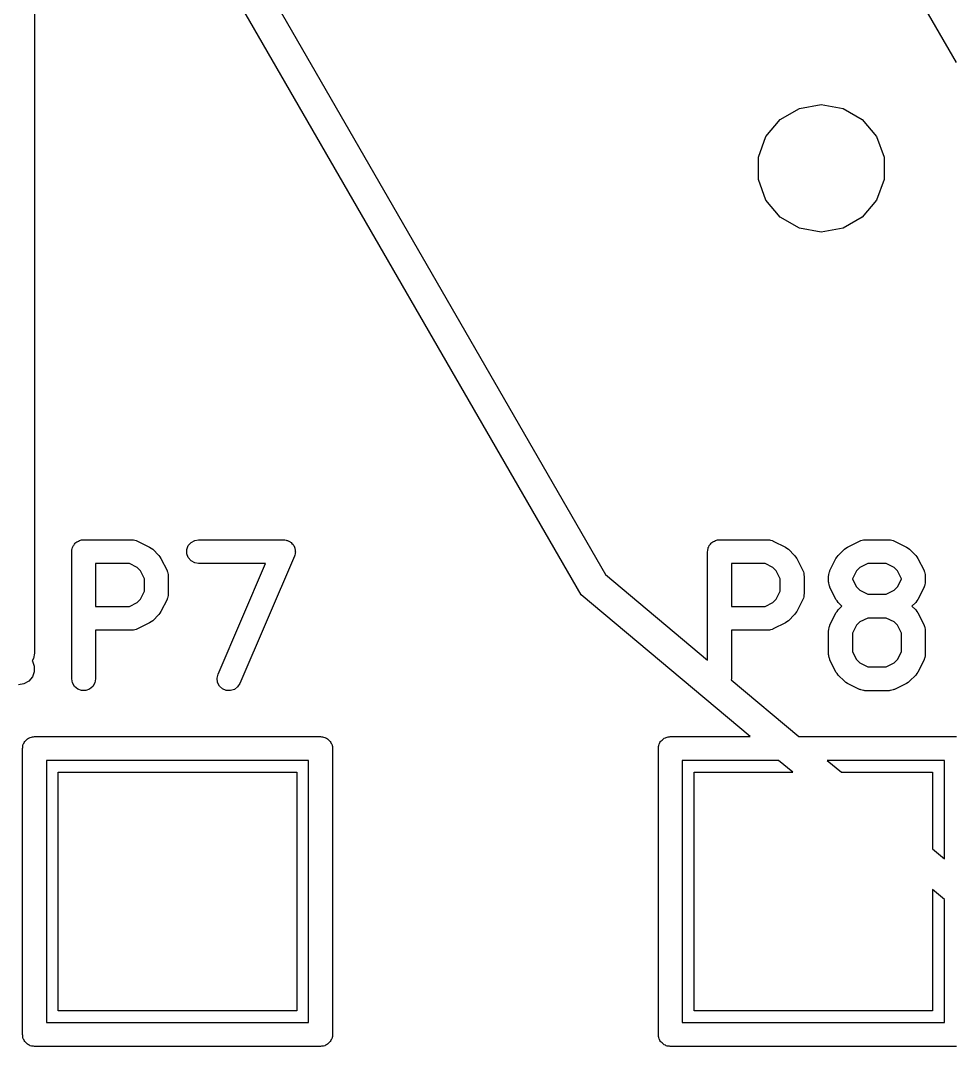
# Model space of a CAD drawing. Extents: x 173.7 to 229.3, y -126 to -74.1.
# Drawn here: x 182.01 to 187.86, y -114.97 to -108.52 of the extents above; entities that cross this region are included whole.
import ezdxf

# ---------------------------------------------------------------- set-up
doc = ezdxf.new("R2010")
doc.units = 0
doc.header["$MEASUREMENT"] = 0
doc.layers.add('BLACK', color=7, linetype='CONTINUOUS')

msp = doc.modelspace()

# ---------------------------------------------------------------- linework, layer by layer
at = {"layer": 'Black'}
for p, q in [((187.9, -108.784), (185.81, -105.165)), ((182.1, -105.539), (182.1, -112.5)), ((182.45, -106.388), (185.693, -112.005)), ((185.54, -112.134), (182.262, -106.456)), ((186.792, -109.142), (186.913, -109.073)), ((186.913, -109.073), (187.05, -109.048)), ((187.05, -109.048), (187.187, -109.073)), ((187.187, -109.073), (187.308, -109.142)), ((186.702, -109.249), (186.792, -109.142)), ((187.308, -109.142), (187.398, -109.249)), ((186.655, -109.38), (186.702, -109.249)), ((187.398, -109.249), (187.445, -109.38)), ((186.655, -109.52), (186.655, -109.38)), ((187.445, -109.38), (187.445, -109.52)), ((186.702, -109.651), (186.655, -109.52)), ((187.445, -109.52), (187.398, -109.651)), ((186.792, -109.758), (186.702, -109.651)), ((187.398, -109.651), (187.308, -109.758)), ((186.913, -109.827), (186.792, -109.758)), ((187.308, -109.758), (187.187, -109.827)), ((187.05, -109.852), (186.913, -109.827)), ((187.187, -109.827), (187.05, -109.852)), ((182.367, -111.801), (182.372, -111.797)), ((182.372, -111.797), (182.378, -111.795)), ((182.378, -111.795), (182.384, -111.791)), ((182.384, -111.791), (182.39, -111.79)), ((182.39, -111.79), (182.396, -111.788)), ((182.396, -111.788), (182.403, -111.788)), ((182.403, -111.788), (182.41, -111.787)), ((182.41, -111.787), (182.714, -111.787)), ((182.714, -111.787), (182.719, -111.788)), ((182.719, -111.788), (182.723, -111.787)), ((182.723, -111.787), (182.731, -111.79)), ((182.731, -111.79), (182.74, -111.791)), ((182.74, -111.791), (182.744, -111.794)), ((182.744, -111.794), (182.748, -111.795)), ((182.748, -111.795), (182.824, -111.833)), ((183.085, -111.804), (183.108, -111.791)), ((183.108, -111.791), (183.133, -111.787)), ((183.133, -111.787), (183.667, -111.787)), ((183.667, -111.787), (183.675, -111.788)), ((183.675, -111.788), (183.684, -111.789)), ((183.684, -111.789), (183.688, -111.791)), ((183.688, -111.791), (183.692, -111.791)), ((183.692, -111.791), (183.7, -111.796)), ((183.7, -111.796), (183.708, -111.799)), ((183.708, -111.799), (183.711, -111.802)), ((186.367, -111.801), (186.372, -111.797)), ((186.372, -111.797), (186.378, -111.795)), ((186.378, -111.795), (186.384, -111.791)), ((186.384, -111.791), (186.39, -111.79)), ((186.39, -111.79), (186.396, -111.788)), ((186.396, -111.788), (186.403, -111.788)), ((186.403, -111.788), (186.41, -111.787)), ((186.41, -111.787), (186.714, -111.787)), ((186.714, -111.787), (186.719, -111.788)), ((186.719, -111.788), (186.723, -111.787)), ((186.723, -111.787), (186.731, -111.79)), ((186.731, -111.79), (186.74, -111.791)), ((186.74, -111.791), (186.744, -111.794)), ((186.744, -111.794), (186.748, -111.795)), ((186.748, -111.795), (186.824, -111.833)), ((187.214, -111.833), (187.29, -111.795)), ((187.29, -111.795), (187.294, -111.794)), ((187.294, -111.794), (187.298, -111.791)), ((187.298, -111.791), (187.307, -111.79)), ((187.307, -111.79), (187.315, -111.787)), ((187.315, -111.787), (187.32, -111.788)), ((187.32, -111.788), (187.324, -111.787)), ((187.324, -111.787), (187.476, -111.787)), ((187.476, -111.787), (187.48, -111.788)), ((187.48, -111.788), (187.485, -111.787)), ((187.485, -111.787), (187.493, -111.79)), ((187.493, -111.79), (187.502, -111.791)), ((187.502, -111.791), (187.506, -111.794)), ((187.506, -111.794), (187.51, -111.795)), ((187.51, -111.795), (187.586, -111.833)), ((182.335, -111.862), (182.336, -111.855)), ((182.335, -112.662), (182.335, -111.862)), ((182.336, -111.849), (182.338, -111.843)), ((182.336, -111.855), (182.336, -111.849)), ((182.338, -111.843), (182.339, -111.836)), ((182.339, -111.836), (182.342, -111.831)), ((182.342, -111.831), (182.345, -111.824)), ((182.345, -111.824), (182.349, -111.819)), ((182.349, -111.819), (182.352, -111.814)), ((182.352, -111.814), (182.357, -111.809)), ((182.357, -111.809), (182.361, -111.804)), ((182.361, -111.804), (182.367, -111.801)), ((182.824, -111.833), (182.834, -111.84)), ((182.834, -111.84), (182.844, -111.847)), ((182.844, -111.847), (182.882, -111.885)), ((183.059, -111.849), (183.068, -111.824)), ((183.059, -111.875), (183.059, -111.849)), ((183.068, -111.824), (183.085, -111.804)), ((183.711, -111.802), (183.715, -111.804)), ((183.715, -111.804), (183.72, -111.811)), ((183.72, -111.811), (183.727, -111.817)), ((183.727, -111.817), (183.729, -111.821)), ((183.729, -111.821), (183.732, -111.824)), ((183.732, -111.824), (183.735, -111.833)), ((183.735, -111.833), (183.738, -111.84)), ((183.738, -111.84), (183.739, -111.845)), ((183.739, -111.845), (183.741, -111.849)), ((183.741, -111.849), (183.741, -111.858)), ((183.741, -111.858), (183.742, -111.866)), ((186.335, -111.862), (186.336, -111.855)), ((186.335, -112.544), (186.335, -111.862)), ((186.336, -111.849), (186.338, -111.843)), ((186.336, -111.855), (186.336, -111.849)), ((186.338, -111.843), (186.339, -111.836)), ((186.339, -111.836), (186.342, -111.831)), ((186.342, -111.831), (186.345, -111.824)), ((186.345, -111.824), (186.349, -111.819)), ((186.349, -111.819), (186.352, -111.814)), ((186.352, -111.814), (186.357, -111.809)), ((186.357, -111.809), (186.361, -111.804)), ((186.361, -111.804), (186.367, -111.801)), ((186.824, -111.833), (186.834, -111.84)), ((186.834, -111.84), (186.844, -111.847)), ((186.844, -111.847), (186.882, -111.885)), ((187.156, -111.885), (187.195, -111.847)), ((187.195, -111.847), (187.204, -111.84)), ((187.204, -111.84), (187.214, -111.833)), ((187.586, -111.833), (187.596, -111.84)), ((187.596, -111.84), (187.605, -111.847)), ((187.605, -111.847), (187.644, -111.885)), ((182.882, -111.885), (182.888, -111.895)), ((182.888, -111.895), (182.896, -111.905)), ((182.896, -111.905), (182.934, -111.981)), ((183.068, -111.899), (183.059, -111.875)), ((183.085, -111.919), (183.068, -111.899)), ((183.108, -111.932), (183.085, -111.919)), ((183.736, -111.891), (183.393, -112.691)), ((183.738, -111.883), (183.736, -111.891)), ((183.741, -111.875), (183.738, -111.883)), ((183.742, -111.866), (183.741, -111.87)), ((183.741, -111.87), (183.741, -111.875)), ((186.882, -111.885), (186.888, -111.895)), ((186.888, -111.895), (186.896, -111.905)), ((186.896, -111.905), (186.934, -111.981)), ((187.104, -111.981), (187.142, -111.905)), ((187.142, -111.905), (187.15, -111.895)), ((187.15, -111.895), (187.156, -111.885)), ((187.644, -111.885), (187.65, -111.895)), ((187.65, -111.895), (187.658, -111.905)), ((187.658, -111.905), (187.696, -111.981)), ((182.485, -111.937), (182.485, -112.206)), ((182.697, -111.937), (182.485, -111.937)), ((182.746, -111.962), (182.697, -111.937)), ((182.767, -111.983), (182.746, -111.962)), ((182.792, -112.032), (182.767, -111.983)), ((182.934, -111.981), (182.935, -111.985)), ((182.935, -111.985), (182.937, -111.989)), ((182.937, -111.989), (182.939, -111.997)), ((183.133, -111.937), (183.108, -111.932)), ((183.553, -111.937), (183.133, -111.937)), ((183.255, -112.632), (183.553, -111.937)), ((186.485, -111.937), (186.485, -112.206)), ((186.697, -111.937), (186.485, -111.937)), ((186.746, -111.962), (186.697, -111.937)), ((186.767, -111.983), (186.746, -111.962)), ((186.792, -112.032), (186.767, -111.983)), ((186.934, -111.981), (186.935, -111.985)), ((186.935, -111.985), (186.937, -111.989)), ((186.937, -111.989), (186.939, -111.997)), ((187.099, -111.997), (187.101, -111.989)), ((187.101, -111.989), (187.103, -111.985)), ((187.103, -111.985), (187.104, -111.981)), ((187.271, -111.983), (187.246, -112.032)), ((187.292, -111.962), (187.271, -111.983)), ((187.342, -111.937), (187.292, -111.962)), ((187.458, -111.937), (187.342, -111.937)), ((187.508, -111.962), (187.458, -111.937)), ((187.529, -111.983), (187.508, -111.962)), ((187.554, -112.032), (187.529, -111.983)), ((187.696, -111.981), (187.697, -111.985)), ((187.697, -111.985), (187.699, -111.989)), ((187.699, -111.989), (187.701, -111.997)), ((182.792, -112.111), (182.792, -112.032)), ((182.939, -111.997), (182.941, -112.006)), ((182.941, -112.006), (182.941, -112.01)), ((182.941, -112.01), (182.942, -112.014)), ((182.942, -112.014), (182.942, -112.129)), ((185.693, -112.005), (186.335, -112.544)), ((186.792, -112.111), (186.792, -112.032)), ((186.939, -111.997), (186.941, -112.006)), ((186.941, -112.006), (186.941, -112.01)), ((186.941, -112.01), (186.942, -112.014)), ((186.942, -112.014), (186.942, -112.129)), ((187.096, -112.014), (187.097, -112.01)), ((187.096, -112.052), (187.096, -112.014)), ((187.097, -112.057), (187.096, -112.052)), ((187.097, -112.006), (187.099, -111.997)), ((187.097, -112.01), (187.097, -112.006)), ((187.097, -112.061), (187.097, -112.057)), ((187.246, -112.032), (187.246, -112.035)), ((187.246, -112.035), (187.271, -112.084)), ((187.529, -112.084), (187.554, -112.035)), ((187.554, -112.035), (187.554, -112.032)), ((187.701, -111.997), (187.703, -112.006)), ((187.703, -112.006), (187.703, -112.01)), ((187.703, -112.01), (187.704, -112.014)), ((187.704, -112.052), (187.703, -112.057)), ((187.703, -112.057), (187.703, -112.061)), ((187.704, -112.014), (187.704, -112.052)), ((182.767, -112.16), (182.792, -112.111)), ((186.767, -112.16), (186.792, -112.111)), ((187.099, -112.069), (187.097, -112.061)), ((187.101, -112.078), (187.099, -112.069)), ((187.103, -112.082), (187.101, -112.078)), ((187.104, -112.086), (187.103, -112.082)), ((187.142, -112.162), (187.104, -112.086)), ((187.271, -112.084), (187.292, -112.105)), ((187.292, -112.105), (187.342, -112.13)), ((187.458, -112.13), (187.508, -112.105)), ((187.508, -112.105), (187.529, -112.084)), ((187.696, -112.086), (187.658, -112.162)), ((187.697, -112.082), (187.696, -112.086)), ((187.699, -112.078), (187.697, -112.082)), ((187.701, -112.069), (187.699, -112.078)), ((187.703, -112.061), (187.701, -112.069)), ((182.697, -112.206), (182.746, -112.181)), ((182.746, -112.181), (182.767, -112.16)), ((182.934, -112.162), (182.896, -112.238)), ((182.935, -112.158), (182.934, -112.162)), ((182.937, -112.154), (182.935, -112.158)), ((182.939, -112.146), (182.937, -112.154)), ((182.941, -112.137), (182.939, -112.146)), ((182.942, -112.129), (182.941, -112.133)), ((182.941, -112.133), (182.941, -112.137)), ((186.602, -113.025), (185.54, -112.134)), ((186.697, -112.206), (186.746, -112.181)), ((186.746, -112.181), (186.767, -112.16)), ((186.934, -112.162), (186.896, -112.238)), ((186.935, -112.158), (186.934, -112.162)), ((186.937, -112.154), (186.935, -112.158)), ((186.939, -112.146), (186.937, -112.154)), ((186.941, -112.137), (186.939, -112.146)), ((186.942, -112.129), (186.941, -112.133)), ((186.941, -112.133), (186.941, -112.137)), ((187.15, -112.172), (187.142, -112.162)), ((187.156, -112.182), (187.15, -112.172)), ((187.18, -112.205), (187.156, -112.182)), ((187.342, -112.13), (187.458, -112.13)), ((187.644, -112.182), (187.62, -112.205)), ((187.65, -112.172), (187.644, -112.182)), ((187.658, -112.162), (187.65, -112.172)), ((182.485, -112.206), (182.697, -112.206)), ((182.888, -112.248), (182.882, -112.258)), ((182.896, -112.238), (182.888, -112.248)), ((186.485, -112.206), (186.697, -112.206)), ((186.888, -112.248), (186.882, -112.258)), ((186.896, -112.238), (186.888, -112.248)), ((187.104, -112.324), (187.142, -112.247)), ((187.142, -112.247), (187.15, -112.238)), ((187.15, -112.238), (187.156, -112.228)), ((187.156, -112.228), (187.18, -112.205)), ((187.62, -112.205), (187.644, -112.228)), ((187.644, -112.228), (187.65, -112.238)), ((187.65, -112.238), (187.658, -112.247)), ((187.658, -112.247), (187.696, -112.324)), ((182.824, -112.31), (182.748, -112.348)), ((182.834, -112.303), (182.824, -112.31)), ((182.844, -112.296), (182.834, -112.303)), ((182.882, -112.258), (182.844, -112.296)), ((186.824, -112.31), (186.748, -112.348)), ((186.834, -112.303), (186.824, -112.31)), ((186.844, -112.296), (186.834, -112.303)), ((186.882, -112.258), (186.844, -112.296)), ((187.292, -112.304), (187.271, -112.325)), ((187.342, -112.28), (187.292, -112.304)), ((187.458, -112.28), (187.342, -112.28)), ((187.508, -112.304), (187.458, -112.28)), ((187.529, -112.325), (187.508, -112.304)), ((182.714, -112.356), (182.485, -112.356)), ((182.485, -112.356), (182.485, -112.662)), ((182.719, -112.355), (182.714, -112.356)), ((182.723, -112.355), (182.719, -112.355)), ((182.731, -112.353), (182.723, -112.355)), ((182.74, -112.351), (182.731, -112.353)), ((182.744, -112.349), (182.74, -112.351)), ((182.748, -112.348), (182.744, -112.349)), ((186.714, -112.356), (186.485, -112.356)), ((186.485, -112.356), (186.485, -112.662)), ((186.719, -112.355), (186.714, -112.356)), ((186.723, -112.355), (186.719, -112.355)), ((186.731, -112.353), (186.723, -112.355)), ((186.74, -112.351), (186.731, -112.353)), ((186.744, -112.349), (186.74, -112.351)), ((186.748, -112.348), (186.744, -112.349)), ((187.096, -112.357), (187.097, -112.353)), ((187.096, -112.51), (187.096, -112.357)), ((187.097, -112.349), (187.099, -112.34)), ((187.097, -112.353), (187.097, -112.349)), ((187.099, -112.34), (187.101, -112.331)), ((187.101, -112.331), (187.103, -112.328)), ((187.103, -112.328), (187.104, -112.324)), ((187.271, -112.325), (187.246, -112.375)), ((187.246, -112.375), (187.246, -112.492)), ((187.554, -112.375), (187.529, -112.325)), ((187.554, -112.492), (187.554, -112.375)), ((187.696, -112.324), (187.697, -112.328)), ((187.697, -112.328), (187.699, -112.331)), ((187.699, -112.331), (187.701, -112.34)), ((187.701, -112.34), (187.703, -112.349)), ((187.703, -112.349), (187.703, -112.353)), ((187.703, -112.353), (187.704, -112.357)), ((187.704, -112.357), (187.704, -112.51)), ((182.1, -112.5), (182.094, -112.534)), ((187.246, -112.492), (187.271, -112.541)), ((187.529, -112.541), (187.554, -112.492)), ((182.094, -112.534), (182.086, -112.549)), ((182.086, -112.549), (182.087, -112.55)), ((182.087, -112.55), (182.098, -112.583)), ((187.097, -112.514), (187.096, -112.51)), ((187.097, -112.518), (187.097, -112.514)), ((187.099, -112.527), (187.097, -112.518)), ((187.101, -112.535), (187.099, -112.527)), ((187.103, -112.539), (187.101, -112.535)), ((187.104, -112.543), (187.103, -112.539)), ((187.142, -112.619), (187.104, -112.543)), ((187.271, -112.541), (187.292, -112.562)), ((187.292, -112.562), (187.342, -112.587)), ((187.458, -112.587), (187.508, -112.562)), ((187.508, -112.562), (187.529, -112.541)), ((187.696, -112.543), (187.658, -112.619)), ((187.697, -112.539), (187.696, -112.543)), ((187.699, -112.535), (187.697, -112.539)), ((187.701, -112.527), (187.699, -112.535)), ((187.703, -112.518), (187.701, -112.527)), ((187.704, -112.51), (187.703, -112.514)), ((187.703, -112.514), (187.703, -112.518)), ((182.098, -112.617), (182.087, -112.65)), ((182.098, -112.583), (182.098, -112.617)), ((183.249, -112.658), (183.255, -112.632)), ((187.15, -112.629), (187.142, -112.619)), ((187.156, -112.639), (187.15, -112.629)), ((187.342, -112.587), (187.458, -112.587)), ((187.65, -112.629), (187.644, -112.639)), ((187.658, -112.619), (187.65, -112.629)), ((182.034, -112.694), (182, -112.7)), ((182.064, -112.677), (182.034, -112.694)), ((182.087, -112.65), (182.064, -112.677)), ((182.339, -112.688), (182.335, -112.662)), ((182.352, -112.71), (182.339, -112.688)), ((182.48, -112.688), (182.467, -112.71)), ((182.485, -112.662), (182.48, -112.688)), ((183.252, -112.684), (183.249, -112.658)), ((183.264, -112.707), (183.252, -112.684)), ((183.393, -112.691), (183.378, -112.713)), ((186.485, -112.662), (186.483, -112.668)), ((186.483, -112.668), (186.908, -113.025)), ((187.195, -112.677), (187.156, -112.639)), ((187.204, -112.684), (187.195, -112.677)), ((187.214, -112.691), (187.204, -112.684)), ((187.29, -112.729), (187.214, -112.691)), ((187.586, -112.691), (187.51, -112.729)), ((187.596, -112.684), (187.586, -112.691)), ((187.605, -112.677), (187.596, -112.684)), ((187.644, -112.639), (187.605, -112.677)), ((182.372, -112.727), (182.352, -112.71)), ((182.396, -112.736), (182.372, -112.727)), ((182.423, -112.736), (182.396, -112.736)), ((182.447, -112.727), (182.423, -112.736)), ((182.467, -112.71), (182.447, -112.727)), ((183.283, -112.725), (183.264, -112.707)), ((183.307, -112.735), (183.283, -112.725)), ((183.333, -112.736), (183.307, -112.735)), ((183.358, -112.729), (183.333, -112.736)), ((183.378, -112.713), (183.358, -112.729)), ((187.294, -112.73), (187.29, -112.729)), ((187.298, -112.732), (187.294, -112.73)), ((187.307, -112.734), (187.298, -112.732)), ((187.315, -112.736), (187.307, -112.734)), ((187.32, -112.736), (187.315, -112.736)), ((187.324, -112.737), (187.32, -112.736)), ((187.476, -112.737), (187.324, -112.737)), ((187.48, -112.736), (187.476, -112.737)), ((187.485, -112.736), (187.48, -112.736)), ((187.493, -112.734), (187.485, -112.736)), ((187.502, -112.732), (187.493, -112.734)), ((187.506, -112.73), (187.502, -112.732)), ((187.51, -112.729), (187.506, -112.73)), ((182.081, -113.028), (182.087, -113.026)), ((182.087, -113.026), (182.094, -113.026)), ((182.094, -113.026), (182.1, -113.025)), ((182.1, -113.025), (183.9, -113.025)), ((183.9, -113.025), (183.906, -113.026)), ((183.906, -113.026), (183.913, -113.026)), ((183.913, -113.026), (183.919, -113.028)), ((186.081, -113.028), (186.087, -113.026)), ((186.087, -113.026), (186.094, -113.026)), ((186.094, -113.026), (186.1, -113.025)), ((186.1, -113.025), (186.602, -113.025)), ((186.908, -113.025), (187.9, -113.025)), ((182.026, -113.087), (182.028, -113.081)), ((182.026, -113.094), (182.026, -113.087)), ((182.028, -113.081), (182.03, -113.074)), ((182.03, -113.074), (182.033, -113.069)), ((182.033, -113.069), (182.035, -113.062)), ((182.035, -113.062), (182.039, -113.057)), ((182.039, -113.057), (182.043, -113.052)), ((182.043, -113.052), (182.048, -113.048)), ((182.048, -113.048), (182.052, -113.043)), ((182.052, -113.043), (182.057, -113.039)), ((182.057, -113.039), (182.062, -113.035)), ((182.062, -113.035), (182.069, -113.033)), ((182.069, -113.033), (182.074, -113.03)), ((182.074, -113.03), (182.081, -113.028)), ((183.919, -113.028), (183.926, -113.03)), ((183.926, -113.03), (183.931, -113.033)), ((183.931, -113.033), (183.938, -113.035)), ((183.938, -113.035), (183.943, -113.039)), ((183.943, -113.039), (183.948, -113.043)), ((183.948, -113.043), (183.952, -113.048)), ((183.952, -113.048), (183.957, -113.052)), ((183.957, -113.052), (183.961, -113.057)), ((183.961, -113.057), (183.965, -113.062)), ((183.965, -113.062), (183.967, -113.069)), ((183.967, -113.069), (183.97, -113.074)), ((183.97, -113.074), (183.972, -113.081)), ((183.972, -113.081), (183.974, -113.087)), ((183.974, -113.087), (183.974, -113.094)), ((186.026, -113.087), (186.028, -113.081)), ((186.026, -113.094), (186.026, -113.087)), ((186.028, -113.081), (186.03, -113.074)), ((186.03, -113.074), (186.033, -113.069)), ((186.033, -113.069), (186.035, -113.062)), ((186.035, -113.062), (186.039, -113.057)), ((186.039, -113.057), (186.043, -113.052)), ((186.043, -113.052), (186.048, -113.048)), ((186.048, -113.048), (186.052, -113.043)), ((186.052, -113.043), (186.057, -113.039)), ((186.057, -113.039), (186.062, -113.035)), ((186.062, -113.035), (186.069, -113.033)), ((186.069, -113.033), (186.074, -113.03)), ((186.074, -113.03), (186.081, -113.028)), ((182.025, -113.1), (182.026, -113.094)), ((182.025, -114.9), (182.025, -113.1)), ((183.974, -113.094), (183.975, -113.1)), ((183.975, -113.1), (183.975, -114.9)), ((186.025, -113.1), (186.026, -113.094)), ((186.025, -114.9), (186.025, -113.1)), ((182.175, -113.175), (182.175, -114.825)), ((183.825, -113.175), (182.175, -113.175)), ((183.825, -114.825), (183.825, -113.175)), ((186.175, -113.175), (186.175, -114.825)), ((186.781, -113.175), (186.175, -113.175)), ((186.87, -113.25), (186.781, -113.175)), ((187.087, -113.175), (187.176, -113.25)), ((187.825, -113.175), (187.087, -113.175)), ((187.825, -113.794), (187.825, -113.175)), ((182.25, -114.75), (182.25, -113.25)), ((182.25, -113.25), (183.75, -113.25)), ((183.75, -113.25), (183.75, -114.75)), ((186.25, -114.75), (186.25, -113.25)), ((186.25, -113.25), (186.87, -113.25)), ((187.176, -113.25), (187.75, -113.25)), ((187.75, -113.25), (187.75, -113.731)), ((187.75, -113.731), (187.825, -113.794)), ((187.825, -114.051), (187.75, -113.988)), ((187.75, -113.988), (187.75, -114.75)), ((187.825, -114.825), (187.825, -114.051)), ((183.75, -114.75), (182.25, -114.75)), ((187.75, -114.75), (186.25, -114.75)), ((182.175, -114.825), (183.825, -114.825)), ((186.175, -114.825), (187.825, -114.825)), ((182.026, -114.906), (182.025, -114.9)), ((182.026, -114.913), (182.026, -114.906)), ((182.028, -114.919), (182.026, -114.913)), ((182.03, -114.926), (182.028, -114.919)), ((182.033, -114.931), (182.03, -114.926)), ((182.035, -114.938), (182.033, -114.931)), ((182.039, -114.943), (182.035, -114.938)), ((182.043, -114.948), (182.039, -114.943)), ((182.048, -114.952), (182.043, -114.948)), ((182.052, -114.957), (182.048, -114.952)), ((182.057, -114.961), (182.052, -114.957)), ((182.062, -114.965), (182.057, -114.961)), ((183.943, -114.961), (183.938, -114.965)), ((183.948, -114.957), (183.943, -114.961)), ((183.952, -114.952), (183.948, -114.957)), ((183.957, -114.948), (183.952, -114.952)), ((183.961, -114.943), (183.957, -114.948)), ((183.965, -114.938), (183.961, -114.943)), ((183.967, -114.931), (183.965, -114.938)), ((183.97, -114.926), (183.967, -114.931)), ((183.972, -114.919), (183.97, -114.926)), ((183.974, -114.913), (183.972, -114.919)), ((183.975, -114.9), (183.974, -114.906)), ((183.974, -114.906), (183.974, -114.913)), ((186.026, -114.906), (186.025, -114.9)), ((186.026, -114.913), (186.026, -114.906)), ((186.028, -114.919), (186.026, -114.913)), ((186.03, -114.926), (186.028, -114.919)), ((186.033, -114.931), (186.03, -114.926)), ((186.035, -114.938), (186.033, -114.931)), ((186.039, -114.943), (186.035, -114.938)), ((186.043, -114.948), (186.039, -114.943)), ((186.048, -114.952), (186.043, -114.948)), ((186.052, -114.957), (186.048, -114.952)), ((186.057, -114.961), (186.052, -114.957)), ((186.062, -114.965), (186.057, -114.961)), ((182.069, -114.967), (182.062, -114.965)), ((182.074, -114.97), (182.069, -114.967)), ((182.081, -114.972), (182.074, -114.97)), ((182.087, -114.974), (182.081, -114.972)), ((182.094, -114.974), (182.087, -114.974)), ((182.1, -114.975), (182.094, -114.974)), ((183.9, -114.975), (182.1, -114.975)), ((183.906, -114.974), (183.9, -114.975)), ((183.913, -114.974), (183.906, -114.974)), ((183.919, -114.972), (183.913, -114.974)), ((183.926, -114.97), (183.919, -114.972)), ((183.931, -114.967), (183.926, -114.97)), ((183.938, -114.965), (183.931, -114.967)), ((186.069, -114.967), (186.062, -114.965)), ((186.074, -114.97), (186.069, -114.967)), ((186.081, -114.972), (186.074, -114.97)), ((186.087, -114.974), (186.081, -114.972)), ((186.094, -114.974), (186.087, -114.974)), ((186.1, -114.975), (186.094, -114.974)), ((187.9, -114.975), (186.1, -114.975))]:
    msp.add_line(p, q, dxfattribs=at)

doc.saveas('drawing.dxf')
